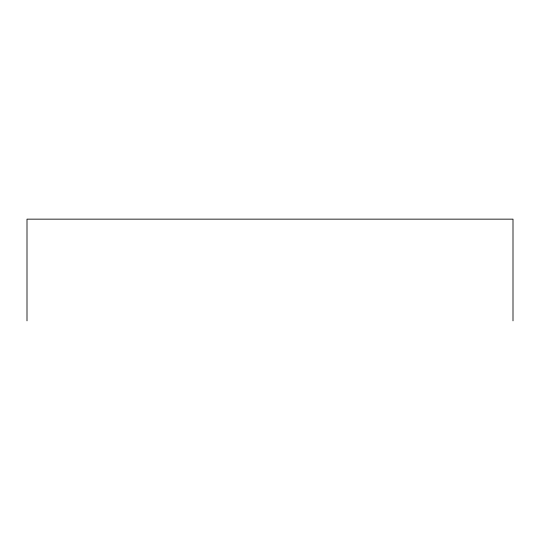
<?xml version="1.0" encoding="UTF-8"?>
<svg xmlns="http://www.w3.org/2000/svg" width="540" height="540" viewBox="0 0 540 540"><rect width="100%" height="100%" fill="white"/><g stroke="black" fill="none" stroke-linecap="round" stroke-linejoin="round"><path stroke-width="0.81" d="M513 320.848L513 219.152L27 219.152L27 320.848"/></g></svg>
